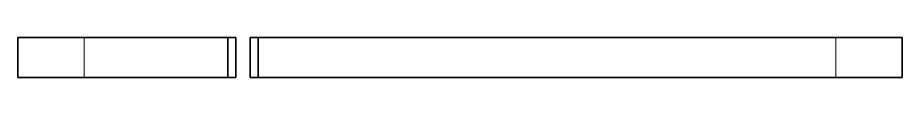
# Model space of a CAD drawing. Extents: x -131 to 1002, y -402 to 783.
# Drawn here: x 415.7 to 482, y -167.8 to -164.8 of the extents above; entities that cross this region are included whole.
import ezdxf

# ---------------------------------------------------------------- set-up
doc = ezdxf.new("R2010")
doc.units = 0

msp = doc.modelspace()

# ---------------------------------------------------------------- linework, layer by layer
at = {"color": 7, "lineweight": 35, "ltscale": 0.075}
for p, q in [((415.655, -167.789), (415.655, -164.789)), ((431.43, -164.789), (431.43, -167.789)), ((431.43, -164.789), (431.43, -167.789)), ((432.035, -164.789), (432.035, -167.789)), ((433.094, -164.789), (433.094, -167.789)), ((433.698, -164.789), (433.698, -167.789)), ((482.035, -167.789), (482.035, -164.789))]:
    msp.add_line(p, q, dxfattribs=at)
at = {"color": 7, "lineweight": 35, "ltscale": 0.125}
for p, q in [((415.655, -164.789), (420.655, -164.789)), ((477.035, -164.789), (482.035, -164.789)), ((415.655, -167.789), (420.655, -167.789)), ((477.035, -167.789), (482.035, -167.789))]:
    msp.add_line(p, q, dxfattribs=at)
at = {"color": 7, "lineweight": 13, "ltscale": 0.075}
for p, q in [((420.655, -167.789), (420.655, -164.789)), ((477.035, -167.789), (477.035, -164.789))]:
    msp.add_line(p, q, dxfattribs=at)
at = {"color": 7, "lineweight": 35, "ltscale": 0.269374}
for p, q in [((431.43, -164.789), (420.655, -164.789)), ((431.43, -167.789), (420.655, -167.789))]:
    msp.add_line(p, q, dxfattribs=at)
at = {"color": 7, "lineweight": 35, "ltscale": 0.015133}
for p, q in [((431.43, -164.789), (432.035, -164.789)), ((431.43, -167.789), (432.035, -167.789))]:
    msp.add_line(p, q, dxfattribs=at)
at = {"color": 7, "lineweight": 35, "ltscale": 0.015116}
for p, q in [((433.094, -164.789), (433.698, -164.789)), ((433.094, -167.789), (433.698, -167.789))]:
    msp.add_line(p, q, dxfattribs=at)
at = {"color": 7, "lineweight": 35}
for p, q in [((477.035, -164.789), (433.698, -164.789)), ((477.035, -167.789), (433.698, -167.789))]:
    msp.add_line(p, q, dxfattribs=at)

doc.saveas('drawing.dxf')
